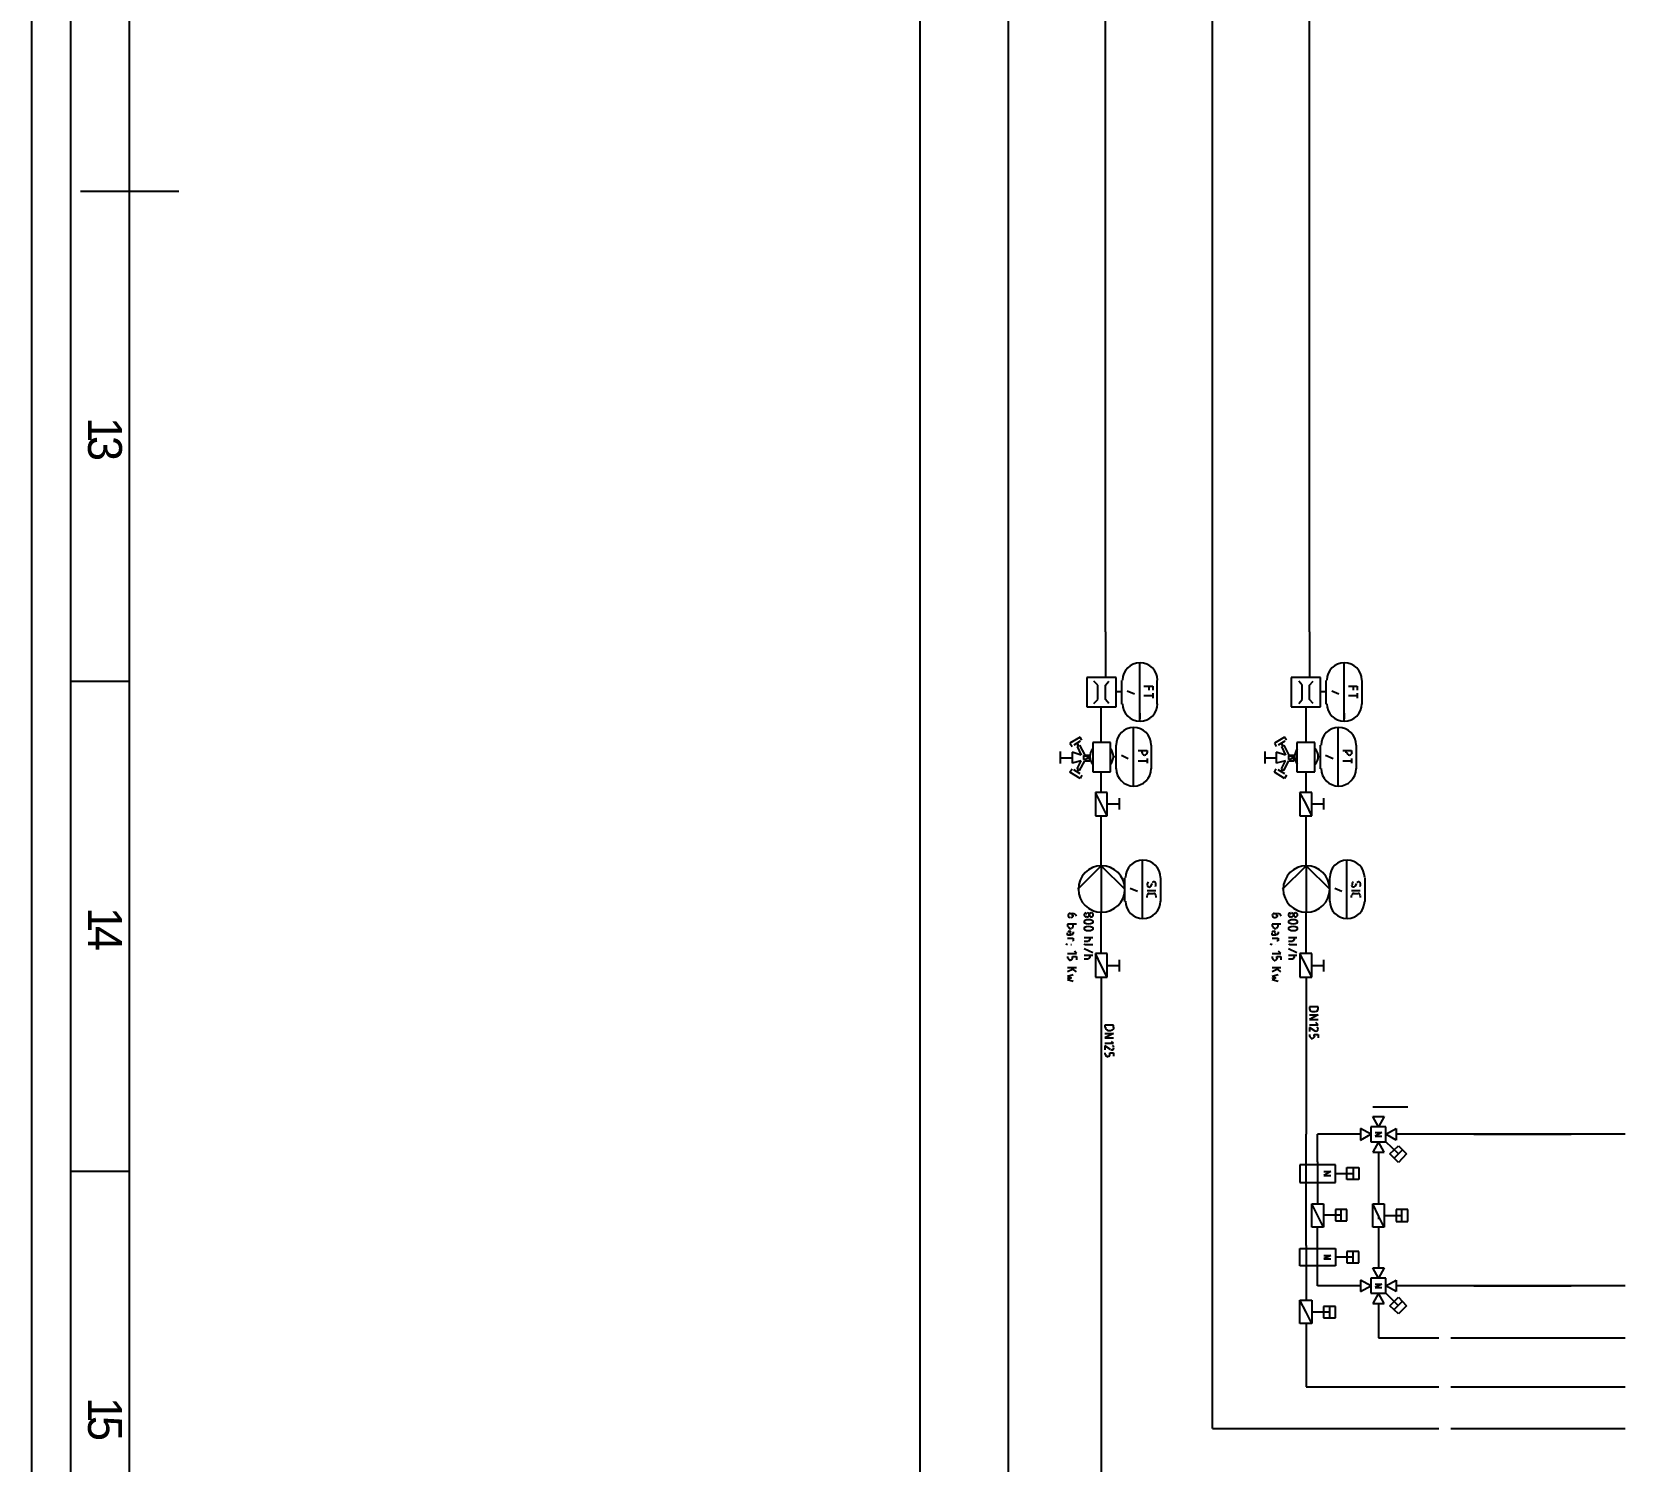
# Model space of a CAD drawing. Header units: millimetres. Extents: x 0 to 33.1, y 1.5 to 45.3.
# Drawn here: x 0.028 to 4.656, y 24.552 to 28.704 of the extents above; entities that cross this region are included whole.
import ezdxf

# ---------------------------------------------------------------- set-up
doc = ezdxf.new("R2010")
doc.units = ezdxf.units.MM
doc.header["$MEASUREMENT"] = 0
doc.layers.get('0').update_dxf_attribs({"linetype": 'CONTINUOUS'})

msp = doc.modelspace()

# ---------------------------------------------------------------- linework, layer by layer
at = {"color": 0, "linetype": 'Continuous'}
for p, q in [((0.027778, 1.49778), (0.027778, 45.3028)), ((0.141114, 1.61111), (0.141114, 44.9044)), ((0.311089, 1.78108), (0.311089, 44.7344)), ((0.454428, 28.2394), (0.169433, 28.2394)), ((3.2461, 26.6994), (3.2461, 26.8711)), ((3.83946, 26.6994), (3.83946, 26.8711)), ((0.311089, 26.8161), (0.142796, 26.8161)), ((3.17779, 26.8278), (3.09278, 26.8278)), ((3.09278, 26.8278), (3.09278, 26.7428)), ((3.12446, 26.8061), (3.11279, 26.8178)), ((3.12446, 26.7644), (3.12446, 26.8061)), ((3.14611, 26.8061), (3.15608, 26.8178)), ((3.14611, 26.7644), (3.14611, 26.8061)), ((3.17779, 26.7428), (3.17779, 26.8278)), ((3.19444, 26.7511), (3.19444, 26.8194)), ((3.25776, 26.8028), (3.28444, 26.8028)), ((3.27279, 26.8028), (3.27279, 26.7911)), ((3.28444, 26.8028), (3.28444, 26.7911)), ((3.29611, 26.8194), (3.29611, 26.7511)), ((3.77111, 26.8278), (3.68608, 26.8278)), ((3.68608, 26.8278), (3.68608, 26.7428)), ((3.71778, 26.8061), (3.70779, 26.8178)), ((3.71778, 26.7644), (3.71778, 26.8061)), ((3.73942, 26.8061), (3.74946, 26.8178)), ((3.73942, 26.7644), (3.73942, 26.8061)), ((3.77111, 26.7428), (3.77111, 26.8278)), ((3.78776, 26.7511), (3.78776, 26.8194)), ((3.85275, 26.8028), (3.87776, 26.8028)), ((3.8661, 26.8028), (3.8661, 26.7911)), ((3.87776, 26.8028), (3.87776, 26.7911)), ((3.89111, 26.8194), (3.89111, 26.7511)), ((3.11279, 26.7528), (3.12446, 26.7644)), ((3.15608, 26.7528), (3.14611, 26.7644)), ((3.19444, 26.7861), (3.17779, 26.7861)), ((3.20942, 26.7894), (3.23113, 26.7811)), ((3.25776, 26.7761), (3.28444, 26.7761)), ((3.28444, 26.7828), (3.28444, 26.7678)), ((3.70779, 26.7528), (3.71778, 26.7644)), ((3.74946, 26.7528), (3.73942, 26.7644)), ((3.78776, 26.7861), (3.77111, 26.7861)), ((3.80447, 26.7894), (3.82443, 26.7811)), ((3.85275, 26.7761), (3.87776, 26.7761)), ((3.87776, 26.7828), (3.87776, 26.7678)), ((3.09278, 26.7428), (3.17779, 26.7428)), ((3.2461, 26.7244), (3.2461, 26.7078)), ((3.68608, 26.7428), (3.77111, 26.7428)), ((3.83946, 26.7244), (3.83946, 26.7078)), ((3.22775, 26.5128), (3.22775, 26.6828)), ((3.82275, 26.5128), (3.82275, 26.6828)), ((3.01443, 26.6128), (3.01443, 26.5778)), ((3.07275, 26.6544), (3.04275, 26.6378)), ((3.04275, 26.6378), (3.04943, 26.6278)), ((3.07275, 26.6428), (3.05447, 26.6311)), ((3.06446, 26.6361), (3.06776, 26.6294)), ((3.06776, 26.6294), (3.06446, 26.6278)), ((3.06446, 26.6278), (3.07611, 26.6028)), ((3.06776, 26.6294), (3.07113, 26.6311)), ((3.07113, 26.6311), (3.0861, 26.6028)), ((3.07781, 26.6461), (3.07275, 26.6544)), ((3.10943, 26.6394), (3.10943, 26.5544)), ((3.16114, 26.6394), (3.10943, 26.6394)), ((3.16114, 26.5544), (3.16114, 26.6394)), ((3.17779, 26.5628), (3.17779, 26.6311)), ((3.2411, 26.6161), (3.26779, 26.6161)), ((3.25276, 26.6094), (3.25276, 26.6161)), ((3.26779, 26.6161), (3.26779, 26.6094)), ((3.27946, 26.6311), (3.27946, 26.5628)), ((3.60943, 26.6128), (3.60943, 26.5778)), ((3.66613, 26.6544), (3.63781, 26.6378)), ((3.63781, 26.6378), (3.64279, 26.6278)), ((3.66775, 26.6428), (3.64779, 26.6311)), ((3.65776, 26.6361), (3.66114, 26.6294)), ((3.66114, 26.6294), (3.65776, 26.6278)), ((3.65776, 26.6278), (3.66943, 26.6028)), ((3.66114, 26.6294), (3.66444, 26.6311)), ((3.66444, 26.6311), (3.67947, 26.6028)), ((3.67279, 26.6461), (3.66613, 26.6544)), ((3.70281, 26.6394), (3.70281, 26.5544)), ((3.75444, 26.6394), (3.70281, 26.6394)), ((3.75444, 26.5544), (3.75444, 26.6394)), ((3.77111, 26.5628), (3.77111, 26.6311)), ((3.8361, 26.6161), (3.86111, 26.6161)), ((3.84614, 26.6094), (3.84614, 26.6161)), ((3.86111, 26.6161), (3.86111, 26.6094)), ((3.87446, 26.6311), (3.87446, 26.5628)), ((3.01443, 26.5944), (3.04943, 26.5944)), ((3.07611, 26.6028), (3.04943, 26.6111)), ((3.04943, 26.6111), (3.04943, 26.5794)), ((3.07611, 26.5861), (3.04943, 26.5794)), ((3.06446, 26.5628), (3.07611, 26.5861)), ((3.07113, 26.5578), (3.0861, 26.5861)), ((3.10113, 26.5944), (3.08279, 26.6011)), ((3.08279, 26.6011), (3.08279, 26.5894)), ((3.08279, 26.5894), (3.10113, 26.5944)), ((3.0861, 26.6028), (3.10113, 26.6028)), ((3.0861, 26.5861), (3.10113, 26.5861)), ((3.10113, 26.6028), (3.10113, 26.5944)), ((3.10113, 26.5861), (3.10113, 26.5944)), ((3.17779, 26.5978), (3.16943, 26.5978)), ((3.19276, 26.6028), (3.21278, 26.5928)), ((3.2411, 26.5861), (3.26779, 26.5861)), ((3.26779, 26.5928), (3.26779, 26.5794)), ((3.60943, 26.5944), (3.64279, 26.5944)), ((3.66943, 26.6028), (3.64279, 26.6111)), ((3.64279, 26.6111), (3.64279, 26.5794)), ((3.66943, 26.5861), (3.64279, 26.5794)), ((3.65776, 26.5628), (3.66943, 26.5861)), ((3.66444, 26.5578), (3.67947, 26.5861)), ((3.69444, 26.5944), (3.67779, 26.6011)), ((3.67779, 26.6011), (3.67779, 26.5894)), ((3.67779, 26.5894), (3.69444, 26.5944)), ((3.67947, 26.6028), (3.69444, 26.6028)), ((3.67947, 26.5861), (3.69444, 26.5861)), ((3.69444, 26.6028), (3.69444, 26.5944)), ((3.69444, 26.5861), (3.69444, 26.5944)), ((3.77111, 26.5978), (3.76281, 26.5978)), ((3.78614, 26.6028), (3.80778, 26.5928)), ((3.8361, 26.5861), (3.86111, 26.5861)), ((3.86111, 26.5928), (3.86111, 26.5794)), ((3.04275, 26.5528), (3.04943, 26.5628)), ((3.07275, 26.5344), (3.04275, 26.5528)), ((3.07275, 26.5478), (3.05447, 26.5594)), ((3.07275, 26.5478), (3.05447, 26.5594)), ((3.06776, 26.5611), (3.06446, 26.5628)), ((3.06446, 26.5528), (3.06776, 26.5611)), ((3.06776, 26.5611), (3.07113, 26.5578)), ((3.07781, 26.5444), (3.07275, 26.5344)), ((3.10943, 26.5544), (3.16114, 26.5544)), ((3.63781, 26.5528), (3.64279, 26.5628)), ((3.66613, 26.5344), (3.63781, 26.5528)), ((3.66775, 26.5478), (3.64779, 26.5594)), ((3.66775, 26.5478), (3.64779, 26.5594)), ((3.66114, 26.5611), (3.65776, 26.5628)), ((3.65776, 26.5528), (3.66114, 26.5611)), ((3.66114, 26.5611), (3.66444, 26.5578)), ((3.67279, 26.5444), (3.66613, 26.5344)), ((3.70281, 26.5544), (3.75444, 26.5544)), ((3.13444, 26.4611), (3.11778, 26.4944)), ((3.11778, 26.4944), (3.11778, 26.4261)), ((3.1511, 26.4944), (3.11778, 26.4944)), ((3.1511, 26.4261), (3.1511, 26.4944)), ((3.18608, 26.4778), (3.18608, 26.4444)), ((3.72944, 26.4611), (3.7111, 26.4944)), ((3.7111, 26.4944), (3.7111, 26.4261)), ((3.7461, 26.4944), (3.7111, 26.4944)), ((3.7461, 26.4261), (3.7461, 26.4944)), ((3.77946, 26.4778), (3.77946, 26.4444)), ((3.1511, 26.4261), (3.13444, 26.4611)), ((3.1511, 26.4611), (3.18608, 26.4611)), ((3.7461, 26.4261), (3.72944, 26.4611)), ((3.7461, 26.4611), (3.77946, 26.4611)), ((3.11778, 26.4261), (3.1511, 26.4261)), ((3.7111, 26.4261), (3.7461, 26.4261)), ((3.25444, 26.1261), (3.25444, 26.2978)), ((3.84776, 26.1261), (3.84776, 26.2978)), ((3.06614, 26.2128), (3.13444, 26.2811)), ((3.13444, 26.2811), (3.20281, 26.2128)), ((3.13444, 26.2811), (3.13444, 26.1444)), ((3.20281, 26.1778), (3.20281, 26.2461)), ((3.3061, 26.2461), (3.3061, 26.1778)), ((3.66114, 26.2128), (3.72944, 26.2811)), ((3.72944, 26.2811), (3.79779, 26.2128)), ((3.72944, 26.2811), (3.72944, 26.1444)), ((3.79779, 26.1778), (3.79779, 26.2461)), ((3.89947, 26.2461), (3.89947, 26.1778)), ((3.21778, 26.2161), (3.23942, 26.2078)), ((3.26779, 26.2094), (3.29275, 26.2094)), ((3.27279, 26.2011), (3.28614, 26.2011)), ((3.28108, 26.2294), (3.27778, 26.2211)), ((3.81278, 26.2161), (3.83279, 26.2078)), ((3.86111, 26.2094), (3.88612, 26.2094)), ((3.86778, 26.2011), (3.87944, 26.2011)), ((3.87608, 26.2294), (3.8711, 26.2211)), ((3.26779, 26.1894), (3.26779, 26.1944)), ((3.29275, 26.1944), (3.29275, 26.1894)), ((3.86111, 26.1894), (3.86111, 26.1944)), ((3.88612, 26.1944), (3.88612, 26.1894)), ((3.06278, 26.1111), (3.03614, 26.1111)), ((3.03614, 26.1111), (3.03614, 26.1044)), ((3.05111, 26.1411), (3.04275, 26.1411)), ((3.04275, 26.1311), (3.04443, 26.1311)), ((3.05111, 26.1361), (3.05111, 26.1411)), ((3.05279, 26.1044), (3.05279, 26.1111)), ((3.08946, 26.1428), (3.09278, 26.1428)), ((3.09278, 26.1328), (3.08946, 26.1328)), ((3.65608, 26.1111), (3.63113, 26.1111)), ((3.63113, 26.1111), (3.63113, 26.1044)), ((3.64442, 26.1411), (3.63612, 26.1411)), ((3.63612, 26.1311), (3.63943, 26.1311)), ((3.64442, 26.1361), (3.64442, 26.1411)), ((3.64779, 26.1044), (3.64779, 26.1111)), ((3.68278, 26.1428), (3.68608, 26.1428)), ((3.68608, 26.1328), (3.68278, 26.1328)), ((3.03614, 26.0794), (3.03614, 26.0861)), ((3.04779, 26.0794), (3.03614, 26.0794)), ((3.03614, 26.0711), (3.05279, 26.0711)), ((3.04113, 26.0994), (3.04779, 26.0994)), ((3.04443, 26.0861), (3.04443, 26.0794)), ((3.05279, 26.0628), (3.05111, 26.0628)), ((3.05279, 26.0894), (3.05279, 26.0844)), ((3.05279, 26.0711), (3.05279, 26.0628)), ((3.08442, 26.0728), (3.10943, 26.0728)), ((3.09614, 26.0611), (3.08442, 26.0611)), ((3.10113, 26.0728), (3.10113, 26.0661)), ((3.63113, 26.0794), (3.63113, 26.0861)), ((3.64279, 26.0794), (3.63113, 26.0794)), ((3.63113, 26.0711), (3.64779, 26.0711)), ((3.63612, 26.0994), (3.64279, 26.0994)), ((3.63943, 26.0861), (3.63943, 26.0794)), ((3.64779, 26.0628), (3.64442, 26.0628)), ((3.64779, 26.0894), (3.64779, 26.0844)), ((3.64779, 26.0711), (3.64779, 26.0628)), ((3.67779, 26.0728), (3.70281, 26.0728)), ((3.68946, 26.0611), (3.67779, 26.0611)), ((3.69444, 26.0728), (3.69444, 26.0661)), ((3.03108, 26.0544), (3.03614, 26.0528)), ((3.03614, 26.0261), (3.06278, 26.0261)), ((3.03614, 26.0178), (3.03614, 26.0128)), ((3.04611, 26.0528), (3.04779, 26.0528)), ((3.05111, 26.0128), (3.05111, 26.0178)), ((3.05111, 26.0178), (3.06278, 26.0178)), ((3.06278, 26.0261), (3.0561, 26.0328)), ((3.06278, 26.0178), (3.06278, 26.0078)), ((3.08442, 26.0411), (3.10943, 26.0294)), ((3.08442, 26.0211), (3.10943, 26.0211)), ((3.0861, 26.0528), (3.10943, 26.0528)), ((3.10113, 26.0211), (3.10113, 26.0144)), ((3.13444, 25.9911), (3.11778, 26.0261)), ((3.11778, 26.0261), (3.11778, 25.9578)), ((3.1511, 26.0261), (3.11778, 26.0261)), ((3.1511, 25.9578), (3.1511, 26.0261)), ((3.62446, 26.0544), (3.63113, 26.0528)), ((3.63113, 26.0261), (3.65608, 26.0261)), ((3.63113, 26.0178), (3.63113, 26.0128)), ((3.64111, 26.0528), (3.64111, 26.0528)), ((3.64442, 26.0128), (3.64442, 26.0178)), ((3.64442, 26.0178), (3.65608, 26.0178)), ((3.65608, 26.0261), (3.64947, 26.0328)), ((3.65608, 26.0178), (3.65608, 26.0078)), ((3.67779, 26.0411), (3.70281, 26.0294)), ((3.67779, 26.0211), (3.70281, 26.0211)), ((3.6811, 26.0528), (3.70281, 26.0528)), ((3.69444, 26.0211), (3.69444, 26.0144)), ((3.72944, 25.9911), (3.7111, 26.0261)), ((3.7111, 26.0261), (3.7111, 25.9578)), ((3.7461, 26.0261), (3.7111, 26.0261)), ((3.7461, 25.9578), (3.7461, 26.0261)), ((3.03614, 25.9861), (3.06278, 25.9861)), ((3.05279, 25.9811), (3.03614, 25.9728)), ((3.04275, 26.0061), (3.04443, 26.0061)), ((3.06278, 25.9728), (3.04611, 25.9861)), ((3.09614, 26.0094), (3.08442, 26.0094)), ((3.1511, 25.9578), (3.13444, 25.9911)), ((3.1511, 25.9911), (3.18608, 25.9911)), ((3.18608, 26.0078), (3.18608, 25.9744)), ((3.63113, 25.9861), (3.65608, 25.9861)), ((3.64611, 25.9811), (3.63113, 25.9728)), ((3.63612, 26.0061), (3.63943, 26.0061)), ((3.65608, 25.9728), (3.64111, 25.9861)), ((3.68946, 26.0094), (3.67779, 26.0094)), ((3.7461, 25.9578), (3.72944, 25.9911)), ((3.7461, 25.9911), (3.77946, 25.9911)), ((3.77946, 26.0078), (3.77946, 25.9744)), ((3.05279, 25.9644), (3.03614, 25.9594)), ((3.03614, 25.9594), (3.04779, 25.9561)), ((3.04779, 25.9561), (3.03614, 25.9511)), ((3.03614, 25.9511), (3.05279, 25.9461)), ((3.11778, 25.9578), (3.1511, 25.9578)), ((3.64779, 25.9644), (3.63113, 25.9594)), ((3.63113, 25.9594), (3.64111, 25.9561)), ((3.64111, 25.9561), (3.63113, 25.9511)), ((3.63113, 25.9511), (3.64779, 25.9461)), ((3.7111, 25.9578), (3.7461, 25.9578)), ((3.73942, 25.8711), (3.73942, 25.8644)), ((3.76443, 25.8711), (3.73942, 25.8711)), ((3.73942, 25.8478), (3.76443, 25.8478)), ((3.76443, 25.8478), (3.73942, 25.8344)), ((3.73942, 25.8344), (3.76443, 25.8344)), ((3.7461, 25.8578), (3.75613, 25.8578)), ((3.76443, 25.8194), (3.75776, 25.8261)), ((3.76443, 25.8644), (3.76443, 25.8711)), ((3.14442, 25.8178), (3.14442, 25.8111)), ((3.16943, 25.8178), (3.14442, 25.8178)), ((3.14442, 25.7944), (3.16943, 25.7944)), ((3.16943, 25.7944), (3.14442, 25.7811)), ((3.14442, 25.7811), (3.16943, 25.7811)), ((3.15278, 25.8028), (3.16276, 25.8028)), ((3.16943, 25.8111), (3.16943, 25.8178)), ((3.73942, 25.8194), (3.76443, 25.8194)), ((3.75613, 25.8011), (3.73942, 25.8111)), ((3.73942, 25.8111), (3.73942, 25.7994)), ((3.73942, 25.7911), (3.73942, 25.7861)), ((3.75276, 25.7861), (3.75276, 25.7911)), ((3.75276, 25.7911), (3.76443, 25.7911)), ((3.76443, 25.7911), (3.76443, 25.7811)), ((3.14442, 25.7661), (3.16943, 25.7661)), ((3.16114, 25.7478), (3.14442, 25.7578)), ((3.14442, 25.7578), (3.14442, 25.7461)), ((3.14442, 25.7378), (3.14442, 25.7328)), ((3.15944, 25.7328), (3.15944, 25.7378)), ((3.15944, 25.7378), (3.16943, 25.7378)), ((3.16943, 25.7661), (3.16444, 25.7711)), ((3.16943, 25.7378), (3.16943, 25.7278)), ((3.74447, 25.7794), (3.74778, 25.7794)), ((3.1511, 25.7261), (3.15278, 25.7261)), ((3.92279, 25.5811), (4.02447, 25.5811)), ((3.93946, 25.5228), (3.92279, 25.5528)), ((3.92279, 25.5528), (3.95611, 25.5528)), ((3.95611, 25.5528), (3.93946, 25.5228)), ((3.91775, 25.5011), (3.88781, 25.5178)), ((3.88781, 25.5178), (3.88781, 25.4844)), ((3.91775, 25.5228), (3.91775, 25.4794)), ((3.9611, 25.5228), (3.91775, 25.5228)), ((3.92947, 25.5061), (3.94943, 25.5061)), ((3.94943, 25.5061), (3.92947, 25.4961)), ((3.9611, 25.4794), (3.9611, 25.5228)), ((3.9611, 25.5011), (3.9911, 25.5178)), ((3.9911, 25.5178), (3.9911, 25.4844)), ((3.88781, 25.4844), (3.91775, 25.5011)), ((3.91775, 25.4794), (3.9611, 25.4794)), ((3.93946, 25.4794), (3.92279, 25.4494)), ((3.92947, 25.4961), (3.94943, 25.4961)), ((3.95611, 25.4494), (3.93946, 25.4794)), ((3.9911, 25.4844), (3.9611, 25.5011)), ((3.99778, 25.4444), (3.9611, 25.4794)), ((3.97276, 25.4444), (3.99778, 25.4678)), ((4.00944, 25.4561), (3.98443, 25.4311)), ((3.99778, 25.4678), (4.02111, 25.4444)), ((3.7111, 25.4128), (3.7111, 25.3611)), ((3.81446, 25.4128), (3.7111, 25.4128)), ((3.72944, 25.3528), (3.72944, 25.4211)), ((3.76281, 25.4211), (3.76281, 25.3528)), ((3.81446, 25.3611), (3.81446, 25.4128)), ((3.92279, 25.4494), (3.95611, 25.4494)), ((3.99778, 25.4194), (3.97276, 25.4444)), ((4.02111, 25.4444), (3.99778, 25.4194)), ((0.311089, 25.3928), (0.142796, 25.3928)), ((3.78108, 25.3928), (3.80111, 25.3928)), ((3.80111, 25.3928), (3.78108, 25.3811)), ((3.78108, 25.3811), (3.80111, 25.3811)), ((3.8661, 25.3861), (3.81446, 25.3861)), ((3.84776, 25.3694), (3.84776, 25.4044)), ((3.84776, 25.4044), (3.88276, 25.4044)), ((3.88276, 25.3694), (3.84776, 25.3694)), ((3.8661, 25.4044), (3.8661, 25.3694)), ((3.88276, 25.4044), (3.88276, 25.3694)), ((3.7111, 25.3611), (3.81446, 25.3611)), ((3.76281, 25.2661), (3.7461, 25.2994)), ((3.7461, 25.2994), (3.77946, 25.2994)), ((3.7461, 25.2311), (3.7461, 25.2994)), ((3.77946, 25.2994), (3.77946, 25.2311)), ((3.84776, 25.2828), (3.81446, 25.2828)), ((3.81446, 25.2828), (3.81446, 25.2494)), ((3.83111, 25.2494), (3.83111, 25.2828)), ((3.84776, 25.2494), (3.84776, 25.2828)), ((3.93946, 25.2644), (3.92279, 25.2994)), ((3.92279, 25.2994), (3.95611, 25.2994)), ((3.92279, 25.2311), (3.92279, 25.2994)), ((3.95611, 25.2994), (3.95611, 25.2311)), ((4.02447, 25.2828), (3.9911, 25.2828)), ((3.9911, 25.2828), (3.9911, 25.2478)), ((4.00776, 25.2478), (4.00776, 25.2828)), ((4.02447, 25.2478), (4.02447, 25.2828)), ((3.77946, 25.2311), (3.7461, 25.2311)), ((3.77946, 25.2311), (3.76281, 25.2661)), ((3.83111, 25.2661), (3.77946, 25.2661)), ((3.81446, 25.2494), (3.84776, 25.2494)), ((3.95611, 25.2311), (3.92279, 25.2311)), ((3.95611, 25.2311), (3.93946, 25.2644)), ((4.00776, 25.2644), (3.95611, 25.2644)), ((3.9911, 25.2478), (4.02447, 25.2478)), ((3.7111, 25.1194), (3.7111, 25.1694)), ((3.7111, 25.1694), (3.81446, 25.1694)), ((3.72944, 25.1778), (3.72944, 25.1094)), ((3.76281, 25.1094), (3.76281, 25.1778)), ((3.78108, 25.1494), (3.80111, 25.1494)), ((3.80111, 25.1494), (3.78108, 25.1394)), ((3.78108, 25.1394), (3.80111, 25.1394)), ((3.81446, 25.1694), (3.81446, 25.1194)), ((3.8661, 25.1444), (3.81446, 25.1444)), ((3.88276, 25.1611), (3.84776, 25.1611)), ((3.84776, 25.1611), (3.84776, 25.1278)), ((3.8661, 25.1278), (3.8661, 25.1611)), ((3.88276, 25.1278), (3.88276, 25.1611)), ((3.81446, 25.1194), (3.7111, 25.1194)), ((3.84776, 25.1278), (3.88276, 25.1278)), ((3.93946, 25.0828), (3.92279, 25.1128)), ((3.92279, 25.1128), (3.95611, 25.1128)), ((3.95611, 25.1128), (3.93946, 25.0828)), ((3.91775, 25.0611), (3.88781, 25.0778)), ((3.88781, 25.0778), (3.88781, 25.0444)), ((3.88781, 25.0444), (3.91775, 25.0611)), ((3.91775, 25.0828), (3.91775, 25.0394)), ((3.9611, 25.0828), (3.91775, 25.0828)), ((3.91775, 25.0394), (3.9611, 25.0394)), ((3.93946, 25.0394), (3.92279, 25.0094)), ((3.92947, 25.0661), (3.94943, 25.0661)), ((3.94943, 25.0661), (3.92947, 25.0561)), ((3.92947, 25.0561), (3.94943, 25.0561)), ((3.95611, 25.0094), (3.93946, 25.0394)), ((3.9611, 25.0394), (3.9611, 25.0828)), ((3.9611, 25.0611), (3.9911, 25.0778)), ((3.9911, 25.0444), (3.9611, 25.0611)), ((3.99778, 25.0028), (3.9611, 25.0394)), ((3.9911, 25.0778), (3.9911, 25.0444)), ((3.72944, 24.9844), (3.7111, 25.0194)), ((3.7111, 25.0194), (3.7461, 25.0194)), ((3.7111, 24.9511), (3.7111, 25.0194)), ((3.7461, 25.0194), (3.7461, 24.9511)), ((3.81446, 25.0011), (3.77946, 25.0011)), ((3.77946, 25.0011), (3.77946, 24.9678)), ((3.79779, 24.9678), (3.79779, 25.0011)), ((3.81446, 24.9678), (3.81446, 25.0011)), ((3.92279, 25.0094), (3.95611, 25.0094)), ((3.93946, 25.0094), (3.93946, 24.9794)), ((3.97276, 25.0028), (3.99778, 25.0278)), ((3.99778, 24.9794), (3.97276, 25.0028)), ((4.00944, 25.0161), (3.98443, 24.9911)), ((3.99778, 25.0278), (4.02111, 25.0028)), ((4.02111, 25.0028), (3.99778, 24.9794)), ((3.7461, 24.9511), (3.7111, 24.9511)), ((3.7461, 24.9511), (3.72944, 24.9844)), ((3.79779, 24.9844), (3.7461, 24.9844)), ((3.77946, 24.9678), (3.81446, 24.9678))]:
    msp.add_line(p, q, dxfattribs=at)
at = {"color": 104, "linetype": 'Continuous'}
for p, q in [((2.86442, 23.3911), (2.86442, 41.5661)), ((3.14611, 26.9611), (3.14611, 41.5661)), ((3.13444, 25.9578), (3.13444, 24.2294))]:
    msp.add_line(p, q, dxfattribs=at)
at = {"color": 3, "linetype": 'Continuous'}
for p, q in [((3.45779, 24.6461), (3.45779, 41.5661)), ((3.73942, 26.9611), (3.73942, 41.5661)), ((3.72944, 25.9578), (3.72944, 25.5011)), ((4.11442, 25.5011), (3.9911, 25.5011)), ((4.34944, 25.5011), (4.10943, 25.5011)), ((4.49946, 25.5011), (4.14947, 25.5011)), ((4.52447, 25.5011), (4.2161, 25.5011)), ((4.2161, 25.5011), (4.49946, 25.5011)), ((4.42611, 25.5011), (4.3411, 25.5011)), ((4.65608, 25.5011), (4.42611, 25.5011)), ((3.93946, 25.4494), (3.93946, 25.2994)), ((3.93946, 25.2311), (3.93946, 25.1128)), ((4.3411, 25.0611), (4.10943, 25.0611)), ((4.49946, 25.0611), (4.14947, 25.0611)), ((4.52447, 25.0611), (4.2161, 25.0611)), ((4.2161, 25.0611), (4.49946, 25.0611)), ((4.42611, 25.0611), (4.3411, 25.0611)), ((4.65608, 25.0611), (4.42611, 25.0611)), ((3.72944, 24.9511), (3.72944, 24.7678)), ((3.93946, 24.9794), (3.93946, 24.9094)), ((3.93946, 24.9094), (4.11442, 24.9094)), ((4.14947, 24.9094), (4.65608, 24.9094)), ((3.72944, 24.7678), (4.11442, 24.7678)), ((4.14947, 24.7678), (4.65608, 24.7678)), ((3.45779, 24.6461), (4.11442, 24.6461)), ((4.14947, 24.6461), (4.65608, 24.6461))]:
    msp.add_line(p, q, dxfattribs=at)
at = {"color": 7, "linetype": 'Continuous'}
for p, q in [((2.60781, 23.0778), (2.60781, 40.7194)), ((3.14611, 26.9611), (3.14611, 26.9611)), ((3.14611, 26.9611), (3.14611, 26.9611)), ((3.14611, 26.9611), (3.14611, 26.8278)), ((3.73942, 26.9611), (3.73942, 26.9611)), ((3.73942, 26.9611), (3.73942, 26.8278)), ((3.73942, 26.9611), (3.73942, 26.9611)), ((3.13444, 26.6394), (3.13444, 26.7428)), ((3.72944, 26.6394), (3.72944, 26.7428)), ((3.13444, 26.4944), (3.13444, 26.5544)), ((3.72944, 26.4944), (3.72944, 26.5544)), ((3.13444, 26.2811), (3.13444, 26.4261)), ((3.72944, 26.2811), (3.72944, 26.4261)), ((3.13444, 26.0261), (3.13444, 26.1444)), ((3.72944, 26.0261), (3.72944, 26.1444)), ((3.72944, 25.4211), (3.72944, 25.5011)), ((3.76281, 25.4211), (3.76281, 25.5011)), ((3.88781, 25.5011), (3.76281, 25.5011)), ((3.72944, 25.1778), (3.72944, 25.3528)), ((3.76281, 25.3528), (3.76281, 25.2994)), ((3.76281, 25.1778), (3.76281, 25.2311)), ((3.93946, 25.2644), (3.93946, 25.2544)), ((3.72944, 25.1094), (3.72944, 25.0194)), ((3.76281, 25.0611), (3.76281, 25.1094)), ((3.88781, 25.0611), (3.76281, 25.0611)), ((4.11442, 25.0611), (3.9911, 25.0611))]:
    msp.add_line(p, q, dxfattribs=at)
at = {"color": 0, "linetype": 'Continuous'}
for points in [[(3.24696, 26.8711), (3.21886, 26.8711), (3.19613, 26.8483), (3.19613, 26.8203)], [(3.29779, 26.8203), (3.29779, 26.8483), (3.27501, 26.8711), (3.24696, 26.8711)], [(3.84028, 26.8711), (3.81222, 26.8711), (3.78944, 26.8483), (3.78944, 26.8203)], [(3.89111, 26.8203), (3.89111, 26.8483), (3.86833, 26.8711), (3.84028, 26.8711)], [(3.19613, 26.7519), (3.19613, 26.7239), (3.21886, 26.7011), (3.24696, 26.7011)], [(3.24696, 26.7011), (3.27501, 26.7011), (3.29779, 26.7239), (3.29779, 26.7519)], [(3.78944, 26.7519), (3.78944, 26.7239), (3.81222, 26.7011), (3.84028, 26.7011)], [(3.84028, 26.7011), (3.86833, 26.7011), (3.89111, 26.7239), (3.89111, 26.7519)], [(3.22863, 26.6828), (3.20053, 26.6828), (3.17779, 26.66), (3.17779, 26.6319)], [(3.27946, 26.6319), (3.27946, 26.66), (3.25667, 26.6828), (3.22863, 26.6828)], [(3.82362, 26.6828), (3.79551, 26.6828), (3.77279, 26.66), (3.77279, 26.6319)], [(3.87446, 26.6319), (3.87446, 26.66), (3.85167, 26.6828), (3.82362, 26.6828)], [(3.10965, 26.6212), (3.09825, 26.6083), (3.09825, 26.5889), (3.10965, 26.576)], [(3.16092, 26.576), (3.17231, 26.5889), (3.17231, 26.6083), (3.16092, 26.6212)], [(3.70464, 26.6212), (3.69325, 26.6083), (3.69325, 26.5889), (3.70464, 26.576)], [(3.75592, 26.576), (3.76731, 26.5889), (3.76731, 26.6083), (3.75592, 26.6212)], [(3.25276, 26.6103), (3.25276, 26.6061), (3.25612, 26.6028), (3.26025, 26.6028)], [(3.26025, 26.6028), (3.26443, 26.6028), (3.26779, 26.6061), (3.26779, 26.6103)], [(3.84776, 26.6103), (3.84776, 26.6061), (3.85113, 26.6028), (3.85525, 26.6028)], [(3.85525, 26.6028), (3.85943, 26.6028), (3.86279, 26.6061), (3.86279, 26.6103)], [(3.17779, 26.5636), (3.17779, 26.5356), (3.20053, 26.5128), (3.22863, 26.5128)], [(3.22863, 26.5128), (3.25667, 26.5128), (3.27946, 26.5356), (3.27946, 26.5636)], [(3.77279, 26.5636), (3.77279, 26.5356), (3.79551, 26.5128), (3.82362, 26.5128)], [(3.82362, 26.5128), (3.85167, 26.5128), (3.87446, 26.5356), (3.87446, 26.5636)], [(3.25526, 26.2978), (3.22721, 26.2978), (3.20443, 26.275), (3.20443, 26.2469)], [(3.3061, 26.2469), (3.3061, 26.275), (3.28336, 26.2978), (3.25526, 26.2978)], [(3.84864, 26.2978), (3.82053, 26.2978), (3.79779, 26.275), (3.79779, 26.2469)], [(3.89947, 26.2469), (3.89947, 26.275), (3.87668, 26.2978), (3.84864, 26.2978)], [(3.13525, 26.2811), (3.09799, 26.2811), (3.06776, 26.2508), (3.06776, 26.2136)], [(3.20281, 26.2136), (3.20281, 26.2508), (3.17258, 26.2811), (3.13525, 26.2811)], [(3.73025, 26.2811), (3.69299, 26.2811), (3.66276, 26.2508), (3.66276, 26.2136)], [(3.79779, 26.2136), (3.79779, 26.2508), (3.76758, 26.2811), (3.73025, 26.2811)], [(3.06776, 26.2136), (3.06776, 26.1764), (3.09799, 26.1461), (3.13525, 26.1461)], [(3.13525, 26.1461), (3.17258, 26.1461), (3.20281, 26.1764), (3.20281, 26.2136)], [(3.27056, 26.2343), (3.26887, 26.2318), (3.2679, 26.2289), (3.26779, 26.226)], [(3.26779, 26.2253), (3.26779, 26.2225), (3.26964, 26.2203), (3.27225, 26.2196)], [(3.2736, 26.2011), (3.2704, 26.2011), (3.26779, 26.1985), (3.26779, 26.1953)], [(3.27225, 26.2196), (3.2749, 26.219), (3.27761, 26.2203), (3.27881, 26.2226)], [(3.28831, 26.2343), (3.28564, 26.2349), (3.28299, 26.2336), (3.28174, 26.2313)], [(3.29275, 26.1953), (3.29275, 26.1985), (3.29015, 26.2011), (3.28694, 26.2011)], [(3.29275, 26.2286), (3.29275, 26.2314), (3.2909, 26.2336), (3.28831, 26.2343)], [(3.29139, 26.2214), (3.29226, 26.2236), (3.29275, 26.226), (3.29275, 26.2285)], [(3.66276, 26.2136), (3.66276, 26.1764), (3.69299, 26.1461), (3.73025, 26.1461)], [(3.73025, 26.1461), (3.76758, 26.1461), (3.79779, 26.1764), (3.79779, 26.2136)], [(3.86111, 26.2253), (3.86111, 26.2225), (3.86296, 26.2203), (3.86561, 26.2196)], [(3.86556, 26.2343), (3.86388, 26.2318), (3.8629, 26.2289), (3.86279, 26.226)], [(3.8686, 26.2011), (3.8654, 26.2011), (3.86279, 26.1985), (3.86279, 26.1953)], [(3.86561, 26.2196), (3.86822, 26.219), (3.87093, 26.2203), (3.87213, 26.2226)], [(3.88331, 26.2343), (3.88064, 26.2349), (3.87799, 26.2336), (3.87674, 26.2313)], [(3.88612, 26.1953), (3.88612, 26.1985), (3.88351, 26.2011), (3.88026, 26.2011)], [(3.88781, 26.2286), (3.88775, 26.2314), (3.8859, 26.2336), (3.88331, 26.2343)], [(3.88639, 26.2214), (3.88726, 26.2236), (3.88775, 26.226), (3.88775, 26.2285)], [(3.20443, 26.1786), (3.20443, 26.1506), (3.22721, 26.1278), (3.25526, 26.1278)], [(3.25526, 26.1278), (3.28336, 26.1278), (3.3061, 26.1506), (3.3061, 26.1786)], [(3.79779, 26.1786), (3.79779, 26.1506), (3.82053, 26.1278), (3.84864, 26.1278)], [(3.84864, 26.1278), (3.87668, 26.1278), (3.89947, 26.1506), (3.89947, 26.1786)], [(3.04363, 26.1428), (3.04036, 26.1428), (3.03776, 26.1401), (3.03776, 26.1369)], [(3.03776, 26.1369), (3.03776, 26.1338), (3.04036, 26.1311), (3.04363, 26.1311)], [(3.03776, 26.1053), (3.03776, 26.1029), (3.03965, 26.1011), (3.04194, 26.1011)], [(3.04617, 26.1312), (3.04796, 26.131), (3.04981, 26.1315), (3.05106, 26.1328)], [(3.04861, 26.1011), (3.05089, 26.1011), (3.05279, 26.1029), (3.05279, 26.1053)], [(3.06201, 26.1344), (3.06033, 26.1392), (3.05604, 26.1425), (3.05106, 26.1428)], [(3.05106, 26.1328), (3.05236, 26.1342), (3.05296, 26.136), (3.05274, 26.1378)], [(3.09028, 26.1444), (3.08708, 26.1444), (3.08442, 26.1418), (3.08442, 26.1386)], [(3.08442, 26.1386), (3.08442, 26.1354), (3.08708, 26.1328), (3.09028, 26.1328)], [(3.08615, 26.1219), (3.08507, 26.1211), (3.08442, 26.12), (3.08442, 26.1186)], [(3.08442, 26.1186), (3.08442, 26.1174), (3.08507, 26.1161), (3.08615, 26.1153)], [(3.1084, 26.1215), (3.10124, 26.1254), (3.09267, 26.1254), (3.0855, 26.1215)], [(3.0855, 26.1157), (3.09267, 26.1118), (3.10124, 26.1118), (3.1084, 26.1157)], [(3.1084, 26.1015), (3.10124, 26.1054), (3.09267, 26.1054), (3.0855, 26.1015)], [(3.09944, 26.1386), (3.09944, 26.1418), (3.09685, 26.1444), (3.09358, 26.1444)], [(3.09358, 26.1328), (3.09685, 26.1328), (3.09944, 26.1354), (3.09944, 26.1386)], [(3.10525, 26.1444), (3.10206, 26.1444), (3.09944, 26.1418), (3.09944, 26.1386)], [(3.09944, 26.1386), (3.09944, 26.1354), (3.10206, 26.1328), (3.10525, 26.1328)], [(3.11111, 26.1386), (3.11111, 26.1418), (3.10851, 26.1444), (3.10525, 26.1444)], [(3.10525, 26.1328), (3.10851, 26.1328), (3.11111, 26.1354), (3.11111, 26.1386)], [(3.11111, 26.1186), (3.11111, 26.12), (3.11046, 26.1211), (3.10943, 26.1219)], [(3.10943, 26.1153), (3.11046, 26.1161), (3.11111, 26.1174), (3.11111, 26.1186)], [(3.63693, 26.1428), (3.63374, 26.1428), (3.63113, 26.1401), (3.63113, 26.1369)], [(3.63113, 26.1369), (3.63113, 26.1338), (3.63374, 26.1311), (3.63693, 26.1311)], [(3.63276, 26.1053), (3.63276, 26.1029), (3.63465, 26.1011), (3.63693, 26.1011)], [(3.63949, 26.1312), (3.64128, 26.131), (3.64312, 26.1315), (3.64442, 26.1328)], [(3.64361, 26.1011), (3.64589, 26.1011), (3.64779, 26.1029), (3.64779, 26.1053)], [(3.64442, 26.1328), (3.64567, 26.1342), (3.64632, 26.136), (3.64606, 26.1378)], [(3.65707, 26.1344), (3.65533, 26.1392), (3.65104, 26.1425), (3.64606, 26.1428)], [(3.6836, 26.1444), (3.68039, 26.1444), (3.67779, 26.1418), (3.67779, 26.1386)], [(3.67779, 26.1386), (3.67779, 26.1354), (3.68039, 26.1328), (3.6836, 26.1328)], [(3.67947, 26.1219), (3.67839, 26.1211), (3.67779, 26.12), (3.67779, 26.1186)], [(3.67779, 26.1186), (3.67779, 26.1174), (3.67839, 26.1161), (3.67947, 26.1153)], [(3.7034, 26.1215), (3.69624, 26.1254), (3.68767, 26.1254), (3.6805, 26.1215)], [(3.6805, 26.1157), (3.68767, 26.1118), (3.69624, 26.1118), (3.7034, 26.1157)], [(3.7034, 26.1015), (3.69624, 26.1054), (3.68767, 26.1054), (3.6805, 26.1015)], [(3.69276, 26.1386), (3.69276, 26.1418), (3.69015, 26.1444), (3.68696, 26.1444)], [(3.68696, 26.1328), (3.69015, 26.1328), (3.69276, 26.1354), (3.69276, 26.1386)], [(3.69862, 26.1444), (3.69536, 26.1444), (3.69276, 26.1418), (3.69276, 26.1386)], [(3.69276, 26.1386), (3.69276, 26.1354), (3.69536, 26.1328), (3.69862, 26.1328)], [(3.70443, 26.1386), (3.70443, 26.1418), (3.70182, 26.1444), (3.69862, 26.1444)], [(3.69862, 26.1328), (3.70182, 26.1328), (3.70443, 26.1354), (3.70443, 26.1386)], [(3.70443, 26.1186), (3.70443, 26.12), (3.70383, 26.1211), (3.70275, 26.1219)], [(3.70275, 26.1153), (3.70383, 26.1161), (3.70443, 26.1174), (3.70443, 26.1186)], [(3.04194, 26.0911), (3.03965, 26.0911), (3.03776, 26.0893), (3.03776, 26.0869)], [(3.04611, 26.0869), (3.04611, 26.0893), (3.04428, 26.0911), (3.04194, 26.0911)], [(3.04861, 26.0811), (3.05089, 26.0811), (3.05279, 26.0829), (3.05279, 26.0853)], [(3.08615, 26.1019), (3.08507, 26.1013), (3.08442, 26.1), (3.08442, 26.0986)], [(3.08442, 26.0986), (3.08442, 26.0972), (3.08507, 26.096), (3.08615, 26.0953)], [(3.0855, 26.0957), (3.09267, 26.0918), (3.10124, 26.0918), (3.1084, 26.0957)], [(3.09694, 26.0628), (3.09924, 26.0628), (3.10113, 26.0646), (3.10113, 26.0669)], [(3.11111, 26.0986), (3.11111, 26.1), (3.11046, 26.1013), (3.10943, 26.1019)], [(3.10943, 26.0953), (3.11046, 26.096), (3.11111, 26.0972), (3.11111, 26.0986)], [(3.63525, 26.0911), (3.63297, 26.0911), (3.63113, 26.0893), (3.63113, 26.0869)], [(3.63943, 26.0869), (3.63943, 26.0893), (3.63758, 26.0911), (3.63525, 26.0911)], [(3.64361, 26.0811), (3.64589, 26.0811), (3.64779, 26.0829), (3.64779, 26.0853)], [(3.67947, 26.1019), (3.67839, 26.1013), (3.67779, 26.1), (3.67779, 26.0986)], [(3.67779, 26.0986), (3.67779, 26.0972), (3.67839, 26.096), (3.67947, 26.0953)], [(3.6805, 26.0957), (3.68767, 26.0918), (3.69624, 26.0918), (3.7034, 26.0957)], [(3.69026, 26.0628), (3.6926, 26.0628), (3.69444, 26.0646), (3.69444, 26.0669)], [(3.70443, 26.0986), (3.70443, 26.1), (3.70383, 26.1013), (3.70275, 26.1019)], [(3.70275, 26.0953), (3.70383, 26.096), (3.70443, 26.0972), (3.70443, 26.0986)], [(3.03776, 26.0136), (3.03776, 26.0104), (3.04036, 26.0078), (3.04363, 26.0078)], [(3.04531, 26.0078), (3.0485, 26.0078), (3.05111, 26.0104), (3.05111, 26.0136)], [(3.08697, 26.0528), (3.08556, 26.0528), (3.08442, 26.0517), (3.08442, 26.0503)], [(3.09694, 26.0111), (3.09924, 26.0111), (3.10113, 26.0129), (3.10113, 26.0153)], [(3.63113, 26.0136), (3.63113, 26.0104), (3.63374, 26.0078), (3.63693, 26.0078)], [(3.64031, 26.0078), (3.6435, 26.0078), (3.64611, 26.0104), (3.64611, 26.0136)], [(3.68197, 26.0528), (3.68056, 26.0528), (3.67947, 26.0517), (3.67947, 26.0503)], [(3.69026, 26.0111), (3.6926, 26.0111), (3.69444, 26.0129), (3.69444, 26.0153)], [(3.73942, 25.8653), (3.73942, 25.8611), (3.74278, 25.8578), (3.74696, 25.8578)], [(3.75694, 25.8578), (3.76107, 25.8578), (3.76443, 25.8611), (3.76443, 25.8653)], [(3.14611, 25.8119), (3.14611, 25.8078), (3.14947, 25.8044), (3.1536, 25.8044)], [(3.16363, 25.8044), (3.16775, 25.8044), (3.17111, 25.8078), (3.17111, 25.8119)], [(3.73942, 25.7869), (3.73942, 25.7838), (3.74208, 25.7811), (3.74528, 25.7811)], [(3.74858, 25.7811), (3.75185, 25.7811), (3.75444, 25.7838), (3.75444, 25.7869)], [(3.75553, 25.8019), (3.75732, 25.8008), (3.7596, 25.8008), (3.76144, 25.8018)], [(3.76443, 25.8069), (3.76449, 25.8096), (3.76275, 25.8118), (3.76019, 25.8125)], [(3.76144, 25.8018), (3.76329, 25.8029), (3.76443, 25.8049), (3.76443, 25.8069)], [(3.14611, 25.7336), (3.14611, 25.7304), (3.14871, 25.7278), (3.15196, 25.7278)], [(3.1536, 25.7278), (3.15685, 25.7278), (3.15944, 25.7304), (3.15944, 25.7336)], [(3.16217, 25.7471), (3.16401, 25.7458), (3.16629, 25.7458), (3.16812, 25.7468)], [(3.17111, 25.7536), (3.17111, 25.7562), (3.16938, 25.7585), (3.16689, 25.7592)], [(3.16812, 25.7468), (3.16997, 25.7479), (3.17111, 25.7499), (3.17111, 25.7519)]]:
    msp.add_open_spline(points, degree=3, dxfattribs=at)

# ---------------------------------------------------------------- texts
at = {"color": 0}
for s, p in [('1', (0.191111, 27.5844)), ('3', (0.191111, 27.5299)), ('1', (0.191111, 26.1611)), ('4', (0.191111, 26.1065)), ('1', (0.191111, 24.7378)), ('5', (0.191111, 24.6832))]:
    msp.add_text(s, height=0.098333, rotation=270, dxfattribs=at).set_placement(p)

doc.saveas('drawing.dxf')
